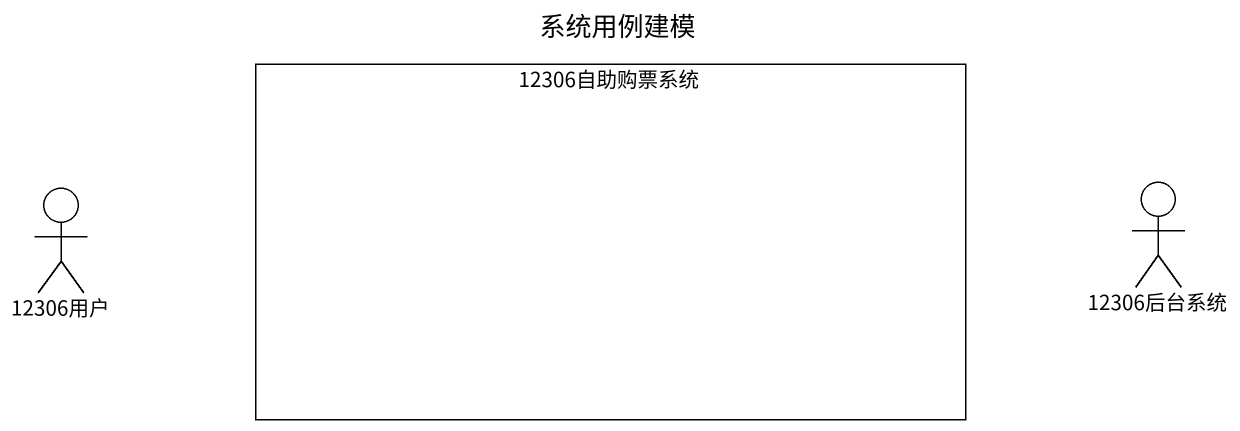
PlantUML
@startuml
title 系统用例建模
rectangle "12306自助购票系统" as r12306自助购票系统
actor "12306后台系统" as a12306后台系统
actor "12306用户" as a12306用户
@enduml
